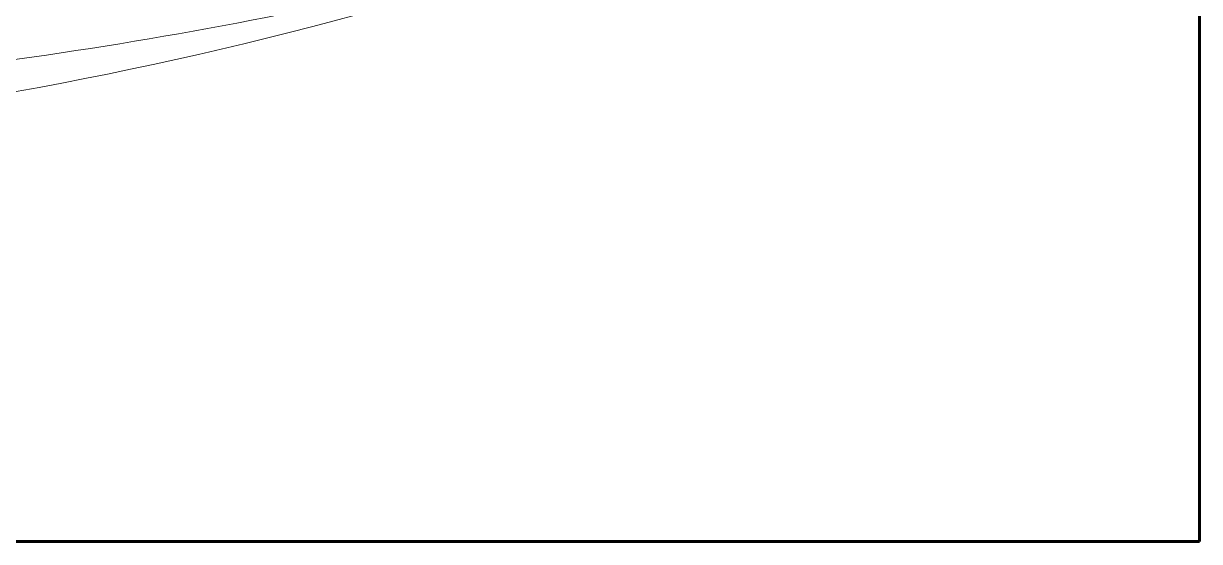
# Model space of a CAD drawing. Header units: millimetres. Extents: x 72 to 2826, y -203 to 794.
# Drawn here: x 1784.1199 to 1784.5239, y 364.4801 to 364.6582 of the extents above; entities that cross this region are included whole.
import ezdxf

# ---------------------------------------------------------------- set-up
doc = ezdxf.new("R2010")
doc.units = ezdxf.units.MM
doc.layers.add('envolvente', color=164, linetype='Continuous', lineweight=60)
doc.layers.add('mobiliario', color=252, linetype='Continuous', lineweight=9)

# ---------------------------------------------------------------- blocks, each defined once
blk = doc.blocks.new('SE2')
at = {"layer": 'mobiliario'}
for centre, radius, start, end in [((-173.438, 282.247), 350.751, 4.00281, 16.05373), ((-131.747, 275.18), 313.162, 6.24845, 16.82993)]:
    blk.add_arc(centre, radius, start, end, dxfattribs=at)
blk.add_open_spline([(165.292, 332.986), (166.659, 331.741), (167.922, 330.381), (170.1, 327.341), (170.993, 325.704), (171.965, 323.563), (172.153, 323.13), (172.512, 322.258), (172.685, 321.819), (173.184, 320.497), (173.492, 319.606), (174.36, 316.915), (174.859, 315.106), (175.665, 311.466), (175.971, 309.633), (176.37, 305.938), (176.468, 304.076), (176.511, 300.334), (176.458, 298.446), (176.231, 294.709), (176.051, 292.853), (175.539, 289.174), (175.203, 287.351), (174.386, 283.734), (173.907, 281.94), (172.831, 278.377), (172.241, 276.606), (170.918, 273.093), (170.187, 271.363), (168.57, 267.999), (167.686, 266.359), (166.205, 263.986), (165.685, 263.21), (164.582, 261.692), (163.995, 260.947), (162.761, 259.525), (162.115, 258.85), (160.758, 257.577), (160.049, 256.979), (157.847, 255.272), (156.284, 254.251), (154.687, 253.27)], degree=3, knots=[0, 0, 0, 0, 0.0625, 0.0625, 0.125, 0.125, 0.140625, 0.140625, 0.15625, 0.15625, 0.1875, 0.1875, 0.25, 0.25, 0.3125, 0.3125, 0.375, 0.375, 0.4375, 0.4375, 0.5, 0.5, 0.5625, 0.5625, 0.625, 0.625, 0.6875, 0.6875, 0.75, 0.75, 0.8125, 0.8125, 0.84375, 0.84375, 0.875, 0.875, 0.90625, 0.90625, 0.9375, 0.9375, 1, 1, 1, 1], dxfattribs=at)

msp = doc.modelspace()

# ---------------------------------------------------------------- linework, layer by layer
at = {"layer": 'envolvente'}
for q in [(1784.52387, 365.43009), (1782.97387, 364.48009)]:
    msp.add_line((1784.52387, 364.48009), q, dxfattribs=at)

# ---------------------------------------------------------------- block references
at = {"xscale": 0.0044247438065974, "yscale": 0.0044247438065974, "zscale": 0.0044247438065974, "rotation": 269.9999999999999}
msp.add_blockref('SE2', (1782.65396, 365.41551), dxfattribs=at)

doc.saveas('drawing.dxf')
